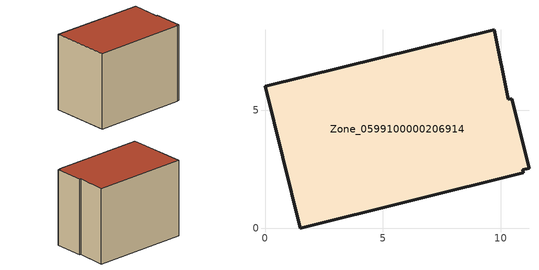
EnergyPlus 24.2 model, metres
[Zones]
Zone_0599100000206914
 floor ground (C_G): 11.2,2.55 10.93,2.48 10.95,2.35 1.5,0 0,6.03 9.72,8.42 10.32,5.46 10.47,5.5 z0
 wall outside (C_F): 11.2,2.55 10.47,5.5 10.32,5.46 9.72,8.42 0,6.03 1.5,0 10.95,2.35 10.93,2.48 11.2,2.55 z0:7.9
 roof outside (C_R): 10.93,2.48 11.2,2.55 10.47,5.5 10.32,5.46 9.72,8.42 0,6.03 1.5,0 10.95,2.35 z7.9
[BUILDING]
Pand.0599100000206914: North Axis=0; Terrain=City; Loads Convergence Tolerance Value=0.04; Temperature Convergence Tolerance Value=0.4; Solar Distribution=FullExterior; Maximum Number of Warmup Days=25; Minimum Number of Warmup Days=1
[Site:Location]
Rotterdam.The.Hague.AP_ZH_NLD Design_Conditions: Latitude=51.96; Longitude=4.45; Time Zone=1; Elevation=-4.5
[SITE:GROUNDTEMPERATURE:BUILDINGSURFACE]
18, 18, 18, 18, 18, 18, 18, 18, 18, 18, 18, 18
[MATERIAL] Thermal Absorptance=0.9; Solar Absorptance=0.7; Visible Absorptance=0.7
Name | Roughness | Thickness | Conductivity | Density | Specific Heat
G.TC.1975-1991 | MediumSmooth | 0.15 | 0.288461 | 540 | 1210
F.TC.1975-1991 | Rough | 0.3 | 0.230769 | 1920 | 840
R.TC.1975-1991 | MediumRough | 0.2 | 0.153846 | 1500 | 1000
[CONSTRUCTION]
C_G: G.TC.1975-1991
C_F: F.TC.1975-1991
C_R: R.TC.1975-1991
[ZONE]
Zone_0599100000206914: Type=1; Multiplier=1; Ceiling Height=Autocalculate; Volume=Autocalculate; Floor Area=autocalculate; Part of Total Floor Area=Yes
[ZONEINFILTRATION:DESIGNFLOWRATE]
Infil_Zone_0599100000206914: Zone or ZoneList or Space or SpaceList=Zone_0599100000206914; Schedule=AlwaysOn; Design Flow Rate Calculation Method=Flow/Area; Flow Rate per Floor Area=0.003; Constant Term Coefficient=1; Temperature Term Coefficient=0; Velocity Term Coefficient=0; Velocity Squared Term Coefficient=0
[HVACTEMPLATE:ZONE:IDEALLOADSAIRSYSTEM]
Zone_0599100000206914: Maximum Heating Supply Air Temperature=50; Minimum Cooling Supply Air Temperature=13; Maximum Heating Supply Air Humidity Ratio=0.0156; Minimum Cooling Supply Air Humidity Ratio=0.0077; Heating Limit=NoLimit; Cooling Limit=NoLimit; Dehumidification Control Type=ConstantSensibleHeatRatio; Cooling Sensible Heat Ratio=0.7; Dehumidification Setpoint=60; Humidification Control Type=None; Humidification Setpoint=30; Outdoor Air Method=None; Outdoor Air Flow Rate per Person=0.00944; Outdoor Air Flow Rate per Zone Floor Area=0; Outdoor Air Flow Rate per Zone=0; Demand Controlled Ventilation Type=None; Outdoor Air Economizer Type=NoEconomizer; Heat Recovery Type=None; Sensible Heat Recovery Effectiveness=0.7; Latent Heat Recovery Effectiveness=0.65
[ZONECONTROL:THERMOSTAT]
ThermostatControl_Zone_0599100000206914: Zone or ZoneList=Zone_0599100000206914; Control Type Schedule=DualSetpointControlType; Control 1=Thermostat_Zone_0599100000206914; Temperature Difference Between Cutout And Setpoint=0
[THERMOSTATSETPOINT:DUALSETPOINT]
Thermostat_Zone_0599100000206914: Heating Setpoint Temperature Schedule=HeatingSetpoint_Zone_0599100000206914; Cooling Setpoint Temperature Schedule=CoolingSetpoint_Zone_0599100000206914
[SCHEDULE:COMPACT]
HeatingSetpoint_Zone_0599100000206914: Through: 12/31, For: AllDays, Until: 24:00, 21
CoolingSetpoint_Zone_0599100000206914: Through: 12/31, For: AllDays, Until: 24:00, 24
DualSetpointControlType: Through: 12/31, For: AllDays, Until: 24:00, 4
AlwaysOn: Through: 12/31, For: AllDays, Until: 24:00, 1
